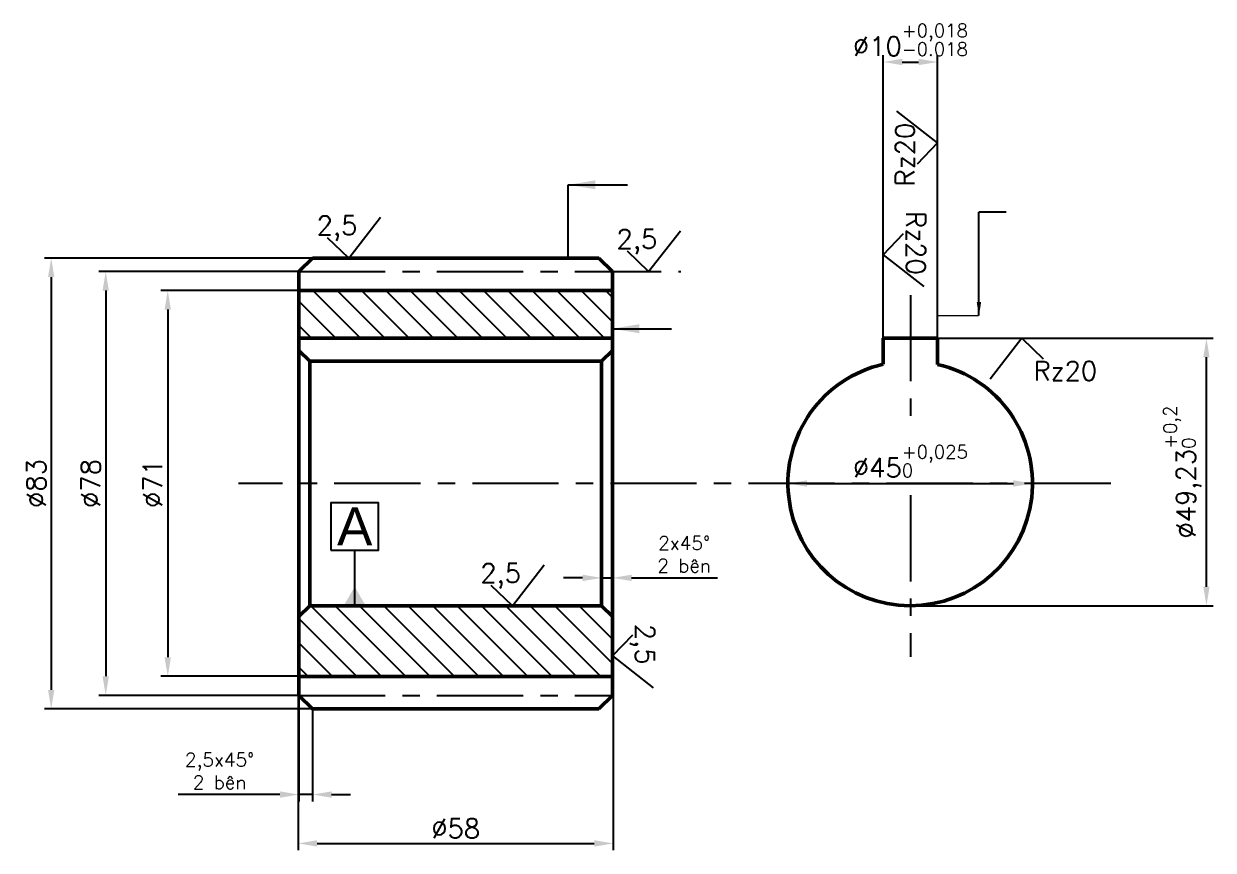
# Model space of a CAD drawing. Header units: millimetres. Extents: x -71 to 1456, y 37 to 827.
# Drawn here: x 1097.2 to 1316, y 235.8 to 387.9 of the extents above; entities that cross this region are included whole.
import ezdxf
from ezdxf.enums import TextEntityAlignment as Align

# ---------------------------------------------------------------- set-up
doc = ezdxf.new("R2010")
doc.units = ezdxf.units.MM
doc.header["$LTSCALE"] = 0.5
doc.header["$PDMODE"] = 33
doc.header["$PDSIZE"] = 1
doc.linetypes.add('CENTER', pattern=[50.8, 31.75, -6.35, 6.35, -6.35])
doc.layers.add('BOL', color=7, linetype='Continuous', lineweight=50)
for name, color, linetype in [('CEN', 1, 'CENTER'), ('DIM', 124, 'Continuous'), ('HAT', 3, 'Continuous'), ('SYM', 11, 'Continuous'), ('TXT', 244, 'Continuous')]:
    doc.layers.add(name, color=color, linetype=linetype)
doc.styles.add('CKT', font='Vnsimple.shx', dxfattribs={"width": 0.8, "oblique": 15, "height": 2.5})
doc.styles.add('DIM', font='simplex.shx')
doc.styles.add('TXT', font='arial.ttf')
doc.dimstyles.new('ISO', dxfattribs={"dimscale": 0, "dimtxt": 3.5, "dimasz": 3.5, "dimexe": 1.25, "dimexo": 0, "dimgap": 1, "dimtad": 1, "dimtoh": 1, "dimtxsty": 'DIM', "dimcen": 2.5, "dimadec": 0, "dimazin": 0, "dimtfac": 1, "dimtmove": 0, "dimatfit": 3, "dimfxl": 1, "dimarcsym": 0})
doc.dimstyles.new('KT DAI', dxfattribs={"dimtxt": 2.5, "dimasz": 2.5, "dimexe": 3, "dimexo": 0, "dimgap": 1, "dimtad": 1, "dimtoh": 1, "dimdec": 1, "dimrnd": 0.1, "dimzin": 12, "dimtxsty": 'CKT', "dimcen": -3, "dimclrd": 4, "dimclre": 4, "dimclrt": 4, "dimaunit": 1, "dimazin": 3, "dimtfac": 1, "dimtdec": 1, "dimtmove": 0, "dimatfit": 3, "dimfxl": 1, "dimtolj": 1, "dimlwd": 25, "dimlwe": 25, "dimarcsym": 0})

# ---------------------------------------------------------------- blocks, each defined once
blk = doc.blocks.new('*D60')
at = {"layer": 'Defpoints', "color": 0, "transparency": 16777216}
for p in [(1150.29, 344.8), (1102.2, 261.8), (1150.29, 261.8)]:
    blk.add_point(p, dxfattribs=at)
at = {"layer": 'DIM', "color": 0, "lineweight": -2, "transparency": 16777216}
for p, q in [((1150.29, 344.8), (1100.95, 344.8)), ((1102.2, 341.3), (1102.2, 265.3)), ((1150.29, 261.8), (1100.95, 261.8))]:
    blk.add_line(p, q, dxfattribs=at)
at = {"layer": 'DIM', "color": 0, "transparency": 16777216}
for points in [[(1101.62, 341.3), (1102.78, 341.3), (1102.2, 344.8)], [(1101.62, 265.3), (1102.78, 265.3), (1102.2, 261.8)]]:
    blk.add_solid(points, dxfattribs=at)
at = {"layer": 'DIM', "color": 0, "transparency": 16777216, "insert": (1099.45, 303.3), "char_height": 3.5, "attachment_point": 5, "rotation": 90, "style": 'DIM'}
blk.add_mtext('%%C83{\\Fsimplex|c163; }', dxfattribs=at)
blk = doc.blocks.new('*D63')
at = {"layer": 'Defpoints', "color": 0, "transparency": 16777216}
for p in [(1147.79, 342.3), (1112.23, 264.3), (1147.79, 264.3)]:
    blk.add_point(p, dxfattribs=at)
at = {"layer": 'DIM', "color": 0, "lineweight": -2, "transparency": 16777216}
for p, q in [((1147.79, 342.3), (1110.98, 342.3)), ((1112.23, 338.8), (1112.23, 267.8)), ((1147.79, 264.3), (1110.98, 264.3))]:
    blk.add_line(p, q, dxfattribs=at)
at = {"layer": 'DIM', "color": 0, "transparency": 16777216}
for points in [[(1111.65, 338.8), (1112.81, 338.8), (1112.23, 342.3)], [(1111.65, 267.8), (1112.81, 267.8), (1112.23, 264.3)]]:
    blk.add_solid(points, dxfattribs=at)
at = {"layer": 'DIM', "color": 0, "transparency": 16777216, "insert": (1109.48, 303.3), "char_height": 3.5, "attachment_point": 5, "rotation": 90, "style": 'DIM'}
blk.add_mtext('%%C78{\\Fsimplex|c163; }', dxfattribs=at)
blk = doc.blocks.new('*D64')
at = {"layer": 'Defpoints', "color": 0, "transparency": 16777216}
for p in [(1147.79, 338.8), (1123.65, 267.8), (1147.79, 267.8)]:
    blk.add_point(p, dxfattribs=at)
at = {"layer": 'DIM', "color": 0, "lineweight": -2, "transparency": 16777216}
for p, q in [((1147.79, 338.8), (1122.4, 338.8)), ((1123.65, 335.3), (1123.65, 271.3)), ((1147.79, 267.8), (1122.4, 267.8))]:
    blk.add_line(p, q, dxfattribs=at)
at = {"layer": 'DIM', "color": 0, "transparency": 16777216}
for points in [[(1123.06, 335.3), (1124.23, 335.3), (1123.65, 338.8)], [(1123.06, 271.3), (1124.23, 271.3), (1123.65, 267.8)]]:
    blk.add_solid(points, dxfattribs=at)
at = {"layer": 'DIM', "color": 0, "transparency": 16777216, "insert": (1120.9, 303.3), "char_height": 3.5, "attachment_point": 5, "rotation": 90, "style": 'DIM'}
blk.add_mtext('%%C71{\\Fsimplex|c163; }', dxfattribs=at)
blk = doc.blocks.new('*D65')
at = {"layer": 'Defpoints', "color": 0, "transparency": 16777216}
for p in [(1147.64, 264.3), (1205.64, 264.3), (1205.64, 237.04)]:
    blk.add_point(p, dxfattribs=at)
at = {"layer": 'DIM', "color": 0, "lineweight": -2, "transparency": 16777216}
for p, q in [((1147.64, 264.3), (1147.64, 235.79)), ((1205.64, 264.3), (1205.64, 235.79)), ((1151.14, 237.04), (1202.14, 237.04))]:
    blk.add_line(p, q, dxfattribs=at)
at = {"layer": 'DIM', "color": 0, "transparency": 16777216}
for points in [[(1151.14, 237.63), (1151.14, 236.46), (1147.64, 237.04)], [(1202.14, 237.63), (1202.14, 236.46), (1205.64, 237.04)]]:
    blk.add_solid(points, dxfattribs=at)
at = {"layer": 'DIM', "color": 0, "transparency": 16777216, "insert": (1176.64, 239.79), "char_height": 3.5, "attachment_point": 5, "style": 'DIM'}
blk.add_mtext('%%C58{\\Fsimplex|c163; }', dxfattribs=at)
blk = doc.blocks.new('*D66')
at = {"layer": 'Defpoints', "color": 0, "transparency": 16777216}
for p in [(1265.32, 330.02), (1314.79, 330.02), (1260.32, 280.8)]:
    blk.add_point(p, dxfattribs=at)
at = {"layer": 'DIM', "color": 0, "lineweight": -2, "transparency": 16777216}
for p, q in [((1265.32, 330.02), (1316.04, 330.02)), ((1314.79, 284.3), (1314.79, 326.52)), ((1260.32, 280.8), (1316.04, 280.8))]:
    blk.add_line(p, q, dxfattribs=at)
at = {"layer": 'DIM', "color": 0, "transparency": 16777216}
for points in [[(1314.21, 326.52), (1315.37, 326.52), (1314.79, 330.02)], [(1314.21, 284.3), (1315.37, 284.3), (1314.79, 280.8)]]:
    blk.add_solid(points, dxfattribs=at)
at = {"layer": 'DIM', "color": 0, "transparency": 16777216, "insert": (1310.36, 305.41), "char_height": 3.5, "attachment_point": 5, "rotation": 90, "style": 'DIM'}
blk.add_mtext('{\\H0.7x;\\S^ ;}%%C49,23{\\H0.7x;\\S+0,2^ 0;\\Fsimplex|c163;\\H1.42857x; }', dxfattribs=at)
blk = doc.blocks.new('*D67')
at = {"layer": 'Defpoints', "color": 0, "transparency": 16777216}
for p in [(1147.79, 264.3), (1150.29, 261.8), (1147.79, 246.04)]:
    blk.add_point(p, dxfattribs=at)
at = {"layer": 'DIM', "color": 0, "lineweight": -2, "transparency": 16777216}
for p, q in [((1147.79, 264.3), (1147.79, 244.79)), ((1150.29, 261.8), (1150.29, 244.79)), ((1144.29, 246.04), (1125.57, 246.04)), ((1150.29, 246.04), (1147.79, 246.04)), ((1153.79, 246.04), (1157.29, 246.04))]:
    blk.add_line(p, q, dxfattribs=at)
at = {"layer": 'DIM', "color": 0, "transparency": 16777216}
for points in [[(1144.29, 246.62), (1144.29, 245.45), (1147.79, 246.04)], [(1153.79, 246.62), (1153.79, 245.45), (1150.29, 246.04)]]:
    blk.add_solid(points, dxfattribs=at)
at = {"layer": 'DIM', "color": 0, "transparency": 16777216, "insert": (1133.18, 250.37), "char_height": 2.5, "attachment_point": 5, "style": 'DIM'}
blk.add_mtext('2,5x45%%D{\\Fsimplex|c163; \\P2 bên}', dxfattribs=at)
blk = doc.blocks.new('*D68')
at = {"layer": 'Defpoints', "color": 0, "transparency": 16777216}
for p in [(1205.49, 285.92), (1203.49, 280.8), (1205.49, 278.8)]:
    blk.add_point(p, dxfattribs=at)
at = {"layer": 'DIM', "color": 0, "lineweight": -2, "transparency": 16777216}
for p, q in [((1203.49, 280.8), (1203.49, 287.17)), ((1205.49, 278.8), (1205.49, 287.17)), ((1199.99, 285.92), (1196.49, 285.92)), ((1203.49, 285.92), (1205.49, 285.92)), ((1208.99, 285.92), (1224.84, 285.92))]:
    blk.add_line(p, q, dxfattribs=at)
at = {"layer": 'DIM', "color": 0, "transparency": 16777216}
for points in [[(1199.99, 286.51), (1199.99, 285.34), (1203.49, 285.92)], [(1208.99, 286.51), (1208.99, 285.34), (1205.49, 285.92)]]:
    blk.add_solid(points, dxfattribs=at)
at = {"layer": 'DIM', "color": 0, "transparency": 16777216, "insert": (1218.67, 290.26), "char_height": 2.5, "attachment_point": 5, "style": 'DIM'}
blk.add_mtext('2x45%%D{\\Fsimplex|c163; \\P2 bên}', dxfattribs=at)
blk = doc.blocks.new('DoNham')
at = {"layer": 'SYM'}
for q in [(5.84, 7.5), (-3.91, 3.75)]:
    blk.add_line((0, 0), q, dxfattribs=at)
at = {"layer": 'SYM', "style": 'DIM'}
blk.add_attdef('DN', text='', height=2.5, dxfattribs=at).set_placement((-2.17, 4.75), align=Align.CENTER)
blk = doc.blocks.new('*D69')
at = {"layer": 'Defpoints', "color": 0, "transparency": 16777216}
for p in [(1237.78, 303.29), (1282.78, 303.3), (1282.78, 303.3)]:
    blk.add_point(p, dxfattribs=at)
at = {"layer": 'DIM', "color": 0, "lineweight": -2, "transparency": 16777216}
for p, q in [((1237.78, 303.29), (1237.78, 304.55)), ((1282.78, 303.3), (1282.78, 304.55)), ((1241.28, 303.3), (1279.28, 303.3))]:
    blk.add_line(p, q, dxfattribs=at)
at = {"layer": 'DIM', "color": 0, "transparency": 16777216}
for points in [[(1241.28, 303.88), (1241.28, 302.71), (1237.78, 303.3)], [(1279.28, 303.88), (1279.28, 302.71), (1282.78, 303.3)]]:
    blk.add_solid(points, dxfattribs=at)
at = {"layer": 'DIM', "color": 0, "transparency": 16777216, "insert": (1260.32, 307.39), "char_height": 3.5, "attachment_point": 5, "style": 'DIM'}
blk.add_mtext('{\\H0.7x;\\S^ ;}%%C45{\\H0.7x;\\S+0,025^ 0;\\Fsimplex|c163;\\H1.42857x; }', dxfattribs=at)
blk = doc.blocks.new('Vuong')
at = {"layer": 'SYM'}
blk.add_lwpolyline([(0, 0), (2.5, 0), (2.5, 2.5), (0, 2.5)], close=True, dxfattribs=at)
blk = doc.blocks.new('*D70')
at = {"layer": 'Defpoints', "color": 0, "transparency": 16777216}
for p in [(1265.32, 380.88), (1255.32, 330.02), (1265.32, 330.02)]:
    blk.add_point(p, dxfattribs=at)
at = {"layer": 'DIM', "color": 0, "lineweight": -2, "transparency": 16777216}
for p, q in [((1255.32, 330.02), (1255.32, 382.13)), ((1258.82, 380.88), (1261.82, 380.88)), ((1265.32, 330.02), (1265.32, 382.13))]:
    blk.add_line(p, q, dxfattribs=at)
at = {"layer": 'DIM', "color": 0, "transparency": 16777216}
for points in [[(1258.82, 381.47), (1258.82, 380.3), (1255.32, 380.88)], [(1261.82, 381.47), (1261.82, 380.3), (1265.32, 380.88)]]:
    blk.add_solid(points, dxfattribs=at)
at = {"layer": 'DIM', "color": 0, "transparency": 16777216, "insert": (1260.32, 384.97), "char_height": 3.5, "attachment_point": 5, "style": 'DIM'}
blk.add_mtext('{\\H0.7x;\\S^ ;}%%C10{\\H0.7x;\\S+0,018^ -0.018;\\Fsimplex|c163;\\H1.42857x; }', dxfattribs=at)

msp = doc.modelspace()

# ---------------------------------------------------------------- hatches: boundary and pattern name
at = {"layer": 'HAT'}
h = msp.add_hatch(dxfattribs=at)
h.set_pattern_fill('LINE', color=256, angle=135)
h.set_pattern_definition([(135, (-48.7386, 47.1336), (-2.245064, -2.245064), [])])
h.paths.add_polyline_path([(1147.787, 338.795), (1147.787, 330.022), (1205.487, 330.022), (1205.487, 338.795)])
h.paths.add_polyline_path([(1149.787, 280.795), (1147.787, 278.795), (1147.787, 267.795), (1205.487, 267.795), (1205.487, 278.795), (1203.487, 280.795)])

# ---------------------------------------------------------------- linework, layer by layer
at = {"layer": 'BOL'}
for p, q in [((1150.287, 344.795), (1147.787, 342.295)), ((1202.987, 344.795), (1150.287, 344.795)), ((1202.987, 344.795), (1205.487, 342.295)), ((1147.787, 342.295), (1147.787, 327.795)), ((1205.487, 327.795), (1205.487, 342.295)), ((1205.487, 338.795), (1147.787, 338.795)), ((1205.487, 330.022), (1147.787, 330.022)), ((1255.315, 325.241), (1255.315, 330.041)), ((1265.315, 330.022), (1255.315, 330.022)), ((1265.315, 325.223), (1265.315, 330.022)), ((1149.787, 325.795), (1147.787, 327.795)), ((1147.787, 327.795), (1147.787, 278.795)), ((1203.487, 325.795), (1205.487, 327.795)), ((1205.487, 327.795), (1205.487, 278.795)), ((1149.787, 325.795), (1203.487, 325.795)), ((1149.787, 325.795), (1149.787, 280.795)), ((1203.487, 325.795), (1203.487, 280.795)), ((1149.787, 280.795), (1147.787, 278.795)), ((1149.787, 280.795), (1203.487, 280.795)), ((1203.487, 280.795), (1205.487, 278.795)), ((1147.787, 278.795), (1147.787, 264.295)), ((1205.487, 264.295), (1205.487, 278.795)), ((1147.787, 267.795), (1205.487, 267.795)), ((1150.287, 261.795), (1147.787, 264.295)), ((1205.487, 264.295), (1202.987, 261.795)), ((1150.287, 261.795), (1202.987, 261.795))]:
    msp.add_line(p, q, dxfattribs=at)
msp.add_arc((1260.277, 303.295), 22.5, 102.7243, 77.06043, dxfattribs=at)
at = {"layer": 'CEN'}
for p, q in [((1147.787, 342.295), (1218.08, 342.295)), ((1260.315, 337.989), (1260.315, 312.621)), ((1297.175, 303.295), (1136.644, 303.295)), ((1260.315, 301.152), (1260.315, 271.399)), ((1147.787, 264.295), (1205.487, 264.295))]:
    msp.add_line(p, q, dxfattribs=at)
at = {"layer": 'SYM'}
for p, q in [((1197.357, 344.795), (1197.357, 358.278)), ((1277.928, 353.235), (1272.928, 353.235))]:
    msp.add_line(p, q, dxfattribs=at)
at = {"layer": 'SYM', "lineweight": 5}
msp.add_line((1265.315, 334.19), (1272.846, 334.19), dxfattribs=at)

# ---------------------------------------------------------------- block references
at = {"layer": 'SYM', "xscale": 3.5, "yscale": 3.5, "zscale": 3.5}
msp.add_blockref('Vuong', (1153.676, 291.014), dxfattribs=at)
at = {"layer": 'TXT'}
ref = msp.add_blockref('DoNham', (1265.315, 366.01), dxfattribs=dict(at, rotation=89.99999999999999))
ref.add_attrib('DN', 'Rz20', dxfattribs={"layer": 'SYM', "height": 3.5, "rotation": 90, "style": 'DIM'}).set_placement((1261.065, 363.845), align=Align.CENTER)
ref = msp.add_blockref('DoNham', (1156.967, 344.795), dxfattribs=at)
ref.add_attrib('DN', '2,5', dxfattribs={"layer": 'SYM', "height": 3.5, "style": 'DIM'}).set_placement((1154.802, 349.045), align=Align.CENTER)
ref = msp.add_blockref('DoNham', (1255.315, 345.397), dxfattribs=dict(at, rotation=270))
ref.add_attrib('DN', 'Rz20', dxfattribs={"layer": 'SYM', "height": 3.5, "rotation": 270, "style": 'DIM'}).set_placement((1259.565, 347.562), align=Align.CENTER)
ref = msp.add_blockref('DoNham', (1212.148, 342.295), dxfattribs=at)
ref.add_attrib('DN', '2,5', dxfattribs={"layer": 'SYM', "height": 3.5, "style": 'DIM'}).set_placement((1209.983, 346.545), align=Align.CENTER)
ref = msp.add_blockref('DoNham', (1280.822, 330.022), dxfattribs=dict(at, rotation=180))
ref.add_attrib('DN', 'Rz20', dxfattribs={"layer": 'SYM', "height": 3.5, "style": 'DIM'}).set_placement((1282.987, 325.772), align=Align.TOP_LEFT)
ref = msp.add_blockref('DoNham', (1187.08, 280.795), dxfattribs=at)
ref.add_attrib('DN', '2,5', dxfattribs={"layer": 'SYM', "height": 3.5, "style": 'DIM'}).set_placement((1184.915, 285.045), align=Align.CENTER)
ref = msp.add_blockref('DoNham', (1205.487, 271.545), dxfattribs=dict(at, rotation=270))
ref.add_attrib('DN', '2,5', dxfattribs={"layer": 'SYM', "height": 3.5, "rotation": 270, "style": 'DIM'}).set_placement((1209.737, 273.71), align=Align.CENTER)

# ---------------------------------------------------------------- texts
at = {"layer": 'SYM', "insert": (1158.051, 295.389), "char_height": 7, "attachment_point": 5, "style": 'TXT'}
msp.add_mtext_dynamic_manual_height_columns('A', width=12.25, gutter_width=17.5, heights=[0], dxfattribs=at)

# ---------------------------------------------------------------- dimensions: what is measured, and where the dimension line sits
at = {"layer": 'DIM'}
for base, p1, p2, text, picture, middle in [((1265.315, 380.883), (1255.315, 330.022), (1265.315, 330.022), '{\\H0.7x;\\S^ ;}%%C<>{\\H0.7x;\\S+0,018^ -0.018;\\Fsimplex|c163;\\H1.42857x; }', '*D70', (1260.315, 380.883)), ((1282.777, 303.295), (1237.777, 303.295), (1282.777, 303.295), '{\\H0.7x;\\S^ ;}%%C<>{\\H0.7x;\\S+0,025^ 0;\\Fsimplex|c163;\\H1.42857x; }', '*D69', (1260.315, 303.295)), ((1205.637, 237.042), (1147.637, 264.295), (1205.637, 264.295), '%%C<>{\\Fsimplex|c163; }', '*D65', (1176.637, 237.042))]:
    dim = msp.add_linear_dim(base=base, p1=p1, p2=p2, text=text, dimstyle='ISO', override={"dimscale": 1}, dxfattribs=at)
    dim.commit()
    dim.dimension.update_dxf_attribs({"geometry": picture, "text_midpoint": middle, "dimtype": 160})
for base, p1, p2, angle, text, picture, middle in [((1102.201, 261.795), (1150.287, 344.795), (1150.287, 261.795), 270, '%%C<>{\\Fsimplex|c163; }', '*D60', (1102.201, 303.295)), ((1112.232, 264.295), (1147.787, 342.295), (1147.787, 264.295), 270, '%%C<>{\\Fsimplex|c163; }', '*D63', (1112.232, 303.295)), ((1123.648, 267.795), (1147.787, 338.795), (1147.787, 267.795), 270, '%%C<>{\\Fsimplex|c163; }', '*D64', (1123.648, 303.295)), ((1314.789, 330.022), (1260.315, 280.795), (1265.315, 330.022), 90, '{\\H0.7x;\\S^ ;}%%C<>{\\H0.7x;\\S+0,2^ 0;\\Fsimplex|c163;\\H1.42857x; }', '*D66', (1314.789, 305.409))]:
    dim = msp.add_linear_dim(base=base, p1=p1, p2=p2, angle=angle, text=text, dimstyle='ISO', override={"dimscale": 1}, dxfattribs=at)
    dim.commit()
    dim.dimension.update_dxf_attribs({"geometry": picture, "text_midpoint": middle, "dimtype": 160})
dim = msp.add_linear_dim(base=(1205.487, 285.924), p1=(1203.487, 280.795), p2=(1205.487, 278.795), angle=180, text='<>x45%%D{\\Fsimplex|c163; \\P2 bên}', dimstyle='ISO', override={"dimscale": 1, "dimtxt": 2.5}, dxfattribs=at)
dim.commit()
dim.dimension.update_dxf_attribs({"geometry": '*D68', "text_midpoint": (1218.665, 290.257)})
dim = msp.add_linear_dim(base=(1147.787, 246.036), p1=(1150.287, 261.795), p2=(1147.787, 264.295), text='<>x45%%D{\\Fsimplex|c163; \\P2 bên}', dimstyle='ISO', override={"dimscale": 1, "dimtxt": 2.5}, dxfattribs=at)
dim.commit()
dim.dimension.update_dxf_attribs({"geometry": '*D67', "text_midpoint": (1133.179, 250.369)})

# ---------------------------------------------------------------- leaders
at = {"layer": 'SYM'}
for points, dimstyle, override in [([(1197.357, 358.278), (1208.279, 358.278)], 'KT DAI', {"dimasz": 5, "dimgap": 1, "dimtad": 0, "dimclrd": 256}), ([(1272.927, 334.19), (1272.928, 353.235)], 'KT DAI', {"dimgap": 1, "dimtad": 0, "dimclrd": 256}), ([(1205.427, 331.785), (1216.349, 331.785)], 'KT DAI', {"dimasz": 5, "dimgap": 1, "dimtad": 0, "dimclrd": 256}), ([(1158.051, 280.795), (1158.051, 291.014)], 'ISO', {"dimscale": 1, "dimtad": 0, "dimldrblk": 'DatumFilled'})]:
    msp.add_leader(points, dimstyle=dimstyle, override=override, dxfattribs=at)

doc.saveas('drawing.dxf')
